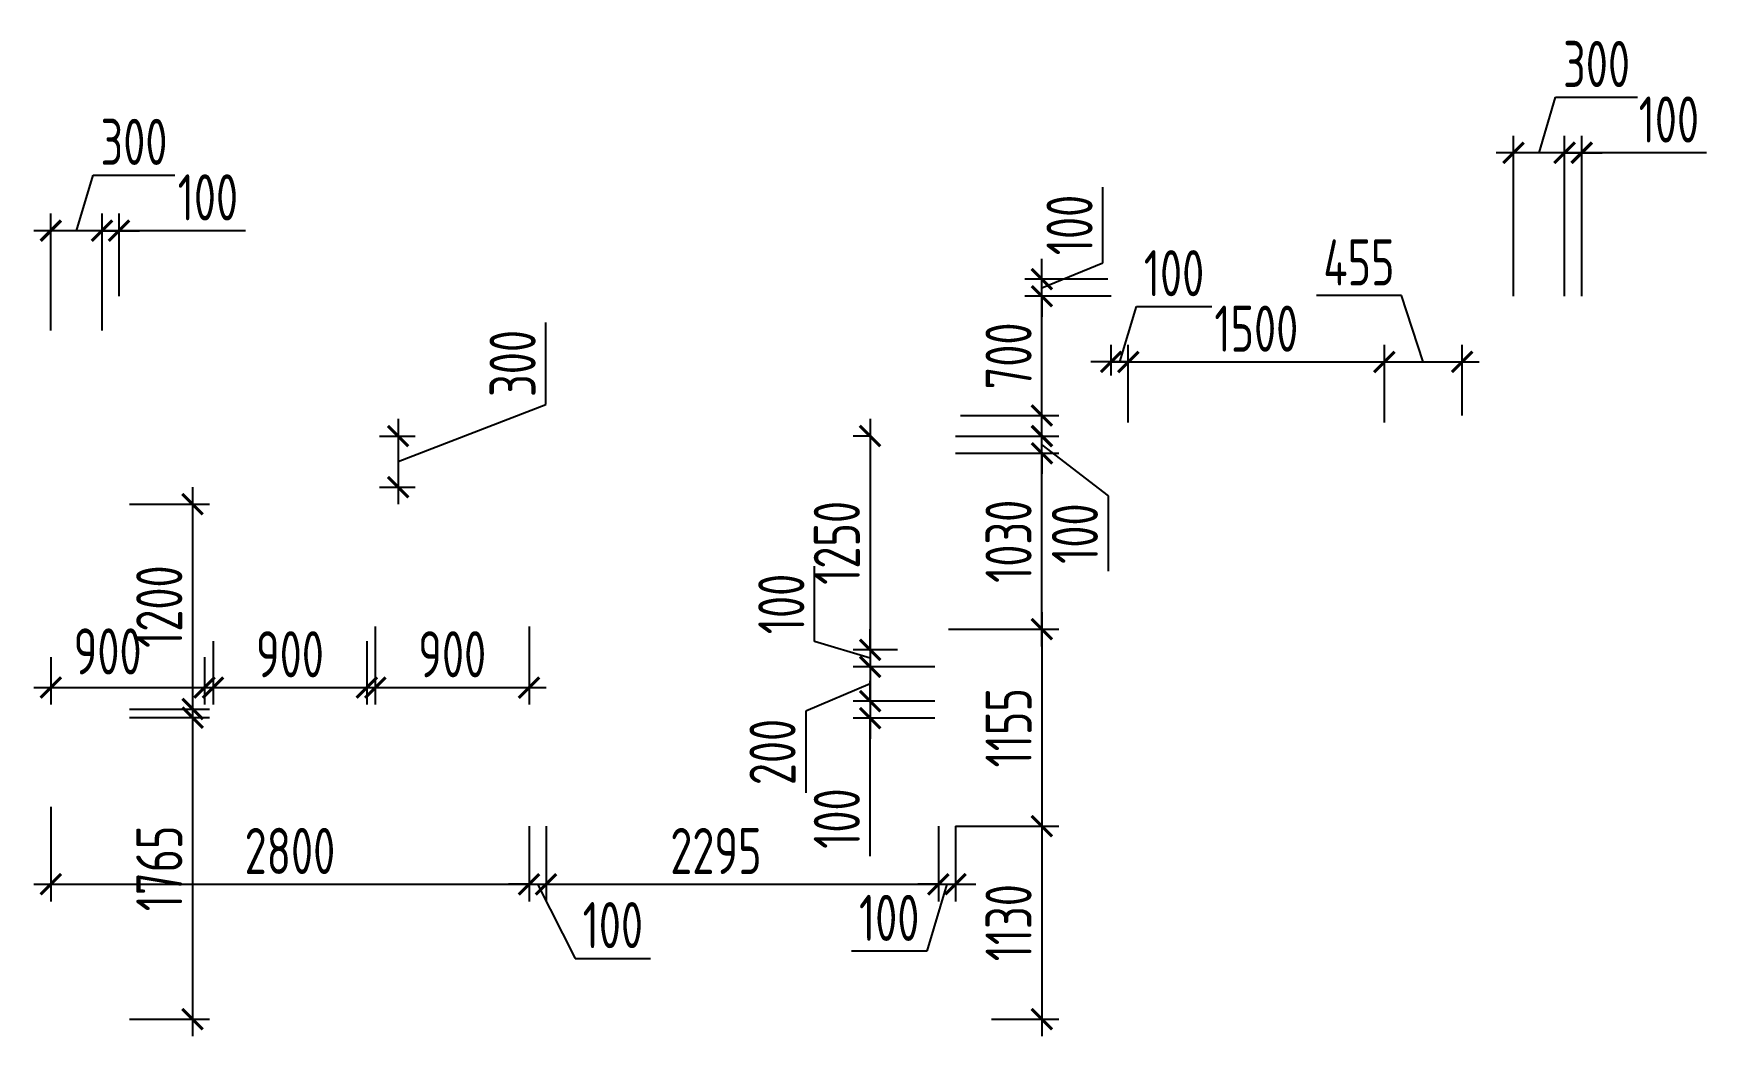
# Model space of a CAD drawing. Header units: millimetres. Extents: x -350007 to 535970, y -888 to 133718.
# Drawn here: x 75137 to 85020, y 75066 to 80936 of the extents above; entities that cross this region are included whole.
import ezdxf

# ---------------------------------------------------------------- set-up
doc = ezdxf.new("R2010")
doc.units = ezdxf.units.MM
doc.layers.add('АР_Размеры нов.', color=15, linetype='Continuous', lineweight=0)
doc.styles.add('ISOCPEUR', font='isocpeur.ttf', dxfattribs={"width": 0.7})
doc.dimstyles.new('R_100', dxfattribs={"dimtxt": 270, "dimasz": 120, "dimexe": 100, "dimexo": 0, "dimgap": 60, "dimtad": 1, "dimdec": 0, "dimrnd": 5, "dimzin": 0, "dimdsep": 46, "dimtxsty": 'ISOCPEUR', "dimblk": 'ARCHTICK', "dimcen": 0, "dimdle": 100, "dimclrd": 256, "dimclre": 256, "dimclrt": 256, "dimadec": 0, "dimazin": 0, "dimtfac": 2, "dimtdec": 0, "dimtofl": 0, "dimtmove": 1, "dimatfit": 3, "dimfxl": 1, "dimtvp": 3, "dimtolj": 1, "dimtzin": 0, "dimarcsym": 0})

# ---------------------------------------------------------------- blocks, each defined once
blk = doc.blocks.new('_ArchTick')
at = {"color": 0, "linetype": 'ByBlock', "const_width": 0.15}
blk.add_lwpolyline([(-0.5, -0.5), (0.5, 0.5)], dxfattribs=at)
blk = doc.blocks.new('*D2666')
at = {"layer": 'АР_Размеры нов.', "lineweight": -2, "ltscale": 100, "transparency": 16777216}
for p, q in [((81041.1, 77348.7), (81041.1, 78579)), ((80535.2, 78479), (81141.1, 78479)), ((80495.2, 77448.7), (81141.1, 77448.7))]:
    blk.add_line(p, q, dxfattribs=at)
at = {"layer": 'АР_Размеры нов.', "lineweight": -2, "ltscale": 100, "transparency": 16777216, "xscale": 120, "yscale": 120, "zscale": 120}
for p, rotation in [((81041.1, 78479), 90), ((81041.1, 77448.7), 270)]:
    blk.add_blockref('_ArchTick', p, dxfattribs=dict(at, rotation=rotation))
at = {"layer": 'АР_Размеры нов.', "ltscale": 100, "transparency": 16777216, "insert": (80846.1, 77963.9), "char_height": 270, "attachment_point": 5, "rotation": 90, "style": 'ISOCPEUR'}
blk.add_mtext('\\A1;1030', dxfattribs=at)
blk = doc.blocks.new('*D2706')
at = {"layer": 'АР_Размеры нов.', "lineweight": -2, "ltscale": 100, "transparency": 16777216}
for p, q in [((81547, 78660.4), (81547, 79113.9)), ((83047, 78660.4), (83047, 79113.9)), ((81447, 79013.9), (83147, 79013.9))]:
    blk.add_line(p, q, dxfattribs=at)
at = {"layer": 'АР_Размеры нов.', "lineweight": -2, "ltscale": 100, "transparency": 16777216, "xscale": 120, "yscale": 120, "zscale": 120, "rotation": 180}
blk.add_blockref('_ArchTick', (81547, 79013.9), dxfattribs=at)
at = {"layer": 'АР_Размеры нов.', "lineweight": -2, "ltscale": 100, "transparency": 16777216, "xscale": 120, "yscale": 120, "zscale": 120}
blk.add_blockref('_ArchTick', (83047, 79013.9), dxfattribs=at)
at = {"layer": 'АР_Размеры нов.', "ltscale": 100, "transparency": 16777216, "insert": (82297, 79208.9), "char_height": 270, "attachment_point": 5, "style": 'ISOCPEUR'}
blk.add_mtext('\\A1;1500', dxfattribs=at)
blk = doc.blocks.new('*D1974')
at = {"layer": 'АР_Размеры нов.', "lineweight": -2, "ltscale": 100, "transparency": 16777216}
for p, q in [((81041.1, 77348.7), (81041.1, 78579)), ((80535.2, 78479), (81141.1, 78479)), ((80495.2, 77448.7), (81141.1, 77448.7))]:
    blk.add_line(p, q, dxfattribs=at)
at = {"layer": 'АР_Размеры нов.', "lineweight": -2, "ltscale": 100, "transparency": 16777216, "xscale": 120, "yscale": 120, "zscale": 120}
for p, rotation in [((81041.1, 78479), 90), ((81041.1, 77448.7), 270)]:
    blk.add_blockref('_ArchTick', p, dxfattribs=dict(at, rotation=rotation))
at = {"layer": 'АР_Размеры нов.', "ltscale": 100, "transparency": 16777216, "insert": (80846.1, 77963.9), "char_height": 270, "attachment_point": 5, "rotation": 90, "style": 'ISOCPEUR'}
blk.add_mtext('\\A1;1030', dxfattribs=at)
blk = doc.blocks.new('*D1986')
at = {"layer": 'АР_Размеры нов.', "lineweight": -2, "ltscale": 500, "transparency": 16777216}
for p, q in [((78136.8, 78765.8), (78136.8, 79244.9)), ((77271.4, 78430.9), (78136.8, 78765.8)), ((77271.4, 78680.3), (77271.4, 78181.5)), ((77161.5, 78580.3), (77371.4, 78580.3)), ((77161.5, 78281.5), (77371.4, 78281.5))]:
    blk.add_line(p, q, dxfattribs=at)
at = {"layer": 'АР_Размеры нов.', "lineweight": -2, "ltscale": 500, "transparency": 16777216, "xscale": 120, "yscale": 120, "zscale": 120}
for p, rotation in [((77271.4, 78580.3), 90), ((77271.4, 78281.5), 270)]:
    blk.add_blockref('_ArchTick', p, dxfattribs=dict(at, rotation=rotation))
at = {"layer": 'АР_Размеры нов.', "lineweight": 13, "ltscale": 500, "transparency": 16777216, "insert": (77941.8, 79005.3), "char_height": 270, "attachment_point": 5, "rotation": 90, "style": 'ISOCPEUR'}
blk.add_mtext('\\A1;300', dxfattribs=at)
blk = doc.blocks.new('*D1987')
at = {"layer": 'АР_Размеры нов.', "lineweight": -2, "ltscale": 500, "transparency": 16777216}
for p, q in [((76067.6, 78281.5), (76067.6, 76881.5)), ((75697.6, 78181.5), (76167.6, 78181.5)), ((75697.6, 76981.5), (76167.6, 76981.5))]:
    blk.add_line(p, q, dxfattribs=at)
at = {"layer": 'АР_Размеры нов.', "lineweight": -2, "ltscale": 500, "transparency": 16777216, "xscale": 120, "yscale": 120, "zscale": 120}
for p, rotation in [((76067.6, 78181.5), 90), ((76067.6, 76981.5), 270)]:
    blk.add_blockref('_ArchTick', p, dxfattribs=dict(at, rotation=rotation))
at = {"layer": 'АР_Размеры нов.', "lineweight": 13, "ltscale": 500, "transparency": 16777216, "insert": (75872.6, 77581.5), "char_height": 270, "attachment_point": 5, "rotation": 90, "style": 'ISOCPEUR'}
blk.add_mtext('\\A1;1200', dxfattribs=at)
blk = doc.blocks.new('*D1988')
at = {"layer": 'АР_Размеры нов.', "lineweight": -2, "ltscale": 500, "transparency": 16777216}
for p, q in [((76067.6, 77031.5), (76067.6, 75065.7)), ((75697.6, 76931.5), (76167.6, 76931.5)), ((75697.6, 75165.7), (76167.6, 75165.7))]:
    blk.add_line(p, q, dxfattribs=at)
at = {"layer": 'АР_Размеры нов.', "lineweight": -2, "ltscale": 500, "transparency": 16777216, "xscale": 120, "yscale": 120, "zscale": 120}
for p, rotation in [((76067.6, 76931.5), 90), ((76067.6, 75165.7), 270)]:
    blk.add_blockref('_ArchTick', p, dxfattribs=dict(at, rotation=rotation))
at = {"layer": 'АР_Размеры нов.', "lineweight": 13, "ltscale": 500, "transparency": 16777216, "insert": (75872.6, 76048.6), "char_height": 270, "attachment_point": 5, "rotation": 90, "style": 'ISOCPEUR'}
blk.add_mtext('\\A1;1765', dxfattribs=at)
blk = doc.blocks.new('*D1989')
at = {"layer": 'АР_Размеры нов.', "lineweight": -2, "ltscale": 500, "transparency": 16777216}
for p, q in [((75237.5, 77285.7), (75237.5, 77007.4)), ((76137.5, 77285.7), (76137.5, 77007.4)), ((75137.5, 77107.4), (76237.5, 77107.4))]:
    blk.add_line(p, q, dxfattribs=at)
at = {"layer": 'АР_Размеры нов.', "lineweight": -2, "ltscale": 500, "transparency": 16777216, "xscale": 120, "yscale": 120, "zscale": 120, "rotation": 180}
blk.add_blockref('_ArchTick', (75237.5, 77107.4), dxfattribs=at)
at = {"layer": 'АР_Размеры нов.', "lineweight": -2, "ltscale": 500, "transparency": 16777216, "xscale": 120, "yscale": 120, "zscale": 120}
blk.add_blockref('_ArchTick', (76137.5, 77107.4), dxfattribs=at)
at = {"layer": 'АР_Размеры нов.', "lineweight": 13, "ltscale": 500, "transparency": 16777216, "insert": (75569.9, 77319.1), "char_height": 270, "attachment_point": 5, "style": 'ISOCPEUR'}
blk.add_mtext('\\A1;900', dxfattribs=at)
blk = doc.blocks.new('*D1990')
at = {"layer": 'АР_Размеры нов.', "lineweight": -2, "ltscale": 500, "transparency": 16777216}
for p, q in [((76187.5, 77378.2), (76187.5, 77007.4)), ((77087.8, 77378.2), (77087.8, 77007.4)), ((76087.5, 77107.4), (77187.8, 77107.4))]:
    blk.add_line(p, q, dxfattribs=at)
at = {"layer": 'АР_Размеры нов.', "lineweight": -2, "ltscale": 500, "transparency": 16777216, "xscale": 120, "yscale": 120, "zscale": 120, "rotation": 180}
blk.add_blockref('_ArchTick', (76187.5, 77107.4), dxfattribs=at)
at = {"layer": 'АР_Размеры нов.', "lineweight": -2, "ltscale": 500, "transparency": 16777216, "xscale": 120, "yscale": 120, "zscale": 120}
blk.add_blockref('_ArchTick', (77087.8, 77107.4), dxfattribs=at)
at = {"layer": 'АР_Размеры нов.', "lineweight": 13, "ltscale": 500, "transparency": 16777216, "insert": (76637.6, 77302.4), "char_height": 270, "attachment_point": 5, "style": 'ISOCPEUR'}
blk.add_mtext('\\A1;900', dxfattribs=at)
blk = doc.blocks.new('*D1991')
at = {"layer": 'АР_Размеры нов.', "lineweight": -2, "ltscale": 500, "transparency": 16777216}
for p, q in [((77137.8, 77464.3), (77137.8, 77007.4)), ((78037.8, 77464.3), (78037.8, 77007.4)), ((77037.8, 77107.4), (78137.8, 77107.4))]:
    blk.add_line(p, q, dxfattribs=at)
at = {"layer": 'АР_Размеры нов.', "lineweight": -2, "ltscale": 500, "transparency": 16777216, "xscale": 120, "yscale": 120, "zscale": 120, "rotation": 180}
blk.add_blockref('_ArchTick', (77137.8, 77107.4), dxfattribs=at)
at = {"layer": 'АР_Размеры нов.', "lineweight": -2, "ltscale": 500, "transparency": 16777216, "xscale": 120, "yscale": 120, "zscale": 120}
blk.add_blockref('_ArchTick', (78037.8, 77107.4), dxfattribs=at)
at = {"layer": 'АР_Размеры нов.', "lineweight": 13, "ltscale": 500, "transparency": 16777216, "insert": (77587.8, 77302.4), "char_height": 270, "attachment_point": 5, "style": 'ISOCPEUR'}
blk.add_mtext('\\A1;900', dxfattribs=at)
blk = doc.blocks.new('*D1992')
at = {"layer": 'АР_Размеры нов.', "lineweight": -2, "ltscale": 500, "transparency": 16777216}
for p, q in [((75237.5, 76409), (75237.5, 75855.6)), ((78037.8, 76295.2), (78037.8, 75855.6)), ((75137.5, 75955.6), (78137.8, 75955.6))]:
    blk.add_line(p, q, dxfattribs=at)
at = {"layer": 'АР_Размеры нов.', "lineweight": -2, "ltscale": 500, "transparency": 16777216, "xscale": 120, "yscale": 120, "zscale": 120, "rotation": 180}
blk.add_blockref('_ArchTick', (75237.5, 75955.6), dxfattribs=at)
at = {"layer": 'АР_Размеры нов.', "lineweight": -2, "ltscale": 500, "transparency": 16777216, "xscale": 120, "yscale": 120, "zscale": 120}
blk.add_blockref('_ArchTick', (78037.8, 75955.6), dxfattribs=at)
at = {"layer": 'АР_Размеры нов.', "lineweight": 13, "ltscale": 500, "transparency": 16777216, "insert": (76637.6, 76150.6), "char_height": 270, "attachment_point": 5, "style": 'ISOCPEUR'}
blk.add_mtext('\\A1;2800', dxfattribs=at)
blk = doc.blocks.new('*D1757')
at = {"layer": 'АР_Размеры нов.', "lineweight": -2, "ltscale": 500, "transparency": 16777216}
for p, q in [((78037.8, 76295.2), (78037.8, 75855.6)), ((78137.8, 76295.2), (78137.8, 75855.6)), ((78037.8, 75955.6), (77917.8, 75955.6)), ((78037.8, 75955.6), (78137.8, 75955.6)), ((78087.8, 75955.6), (78308.1, 75521.4)), ((78137.8, 75955.6), (78257.8, 75955.6)), ((78308.1, 75521.4), (78749.4, 75521.4))]:
    blk.add_line(p, q, dxfattribs=at)
at = {"layer": 'АР_Размеры нов.', "lineweight": -2, "ltscale": 500, "transparency": 16777216, "xscale": 120, "yscale": 120, "zscale": 120}
blk.add_blockref('_ArchTick', (78037.8, 75955.6), dxfattribs=at)
at = {"layer": 'АР_Размеры нов.', "lineweight": -2, "ltscale": 500, "transparency": 16777216, "xscale": 120, "yscale": 120, "zscale": 120, "rotation": 180}
blk.add_blockref('_ArchTick', (78137.8, 75955.6), dxfattribs=at)
at = {"layer": 'АР_Размеры нов.', "lineweight": 13, "ltscale": 500, "transparency": 16777216, "insert": (78528.7, 75716.4), "char_height": 270, "attachment_point": 5, "style": 'ISOCPEUR'}
blk.add_mtext('\\A1;100', dxfattribs=at)
blk = doc.blocks.new('*D1758')
at = {"layer": 'АР_Размеры нов.', "lineweight": -2, "ltscale": 500, "transparency": 16777216}
for p, q in [((78137.8, 76295.2), (78137.8, 75855.6)), ((80435.2, 76295.7), (80435.2, 75855.6)), ((78037.8, 75955.6), (80535.2, 75955.6))]:
    blk.add_line(p, q, dxfattribs=at)
at = {"layer": 'АР_Размеры нов.', "lineweight": -2, "ltscale": 500, "transparency": 16777216, "xscale": 120, "yscale": 120, "zscale": 120, "rotation": 180}
blk.add_blockref('_ArchTick', (78137.8, 75955.6), dxfattribs=at)
at = {"layer": 'АР_Размеры нов.', "lineweight": -2, "ltscale": 500, "transparency": 16777216, "xscale": 120, "yscale": 120, "zscale": 120}
blk.add_blockref('_ArchTick', (80435.2, 75955.6), dxfattribs=at)
at = {"layer": 'АР_Размеры нов.', "lineweight": 13, "ltscale": 500, "transparency": 16777216, "insert": (79132.3, 76150.6), "char_height": 270, "attachment_point": 5, "style": 'ISOCPEUR'}
blk.add_mtext('\\A1;2295', dxfattribs=at)
blk = doc.blocks.new('*D1759')
at = {"layer": 'АР_Размеры нов.', "lineweight": -2, "ltscale": 500, "transparency": 16777216}
for p, q in [((80435.2, 76295.7), (80435.2, 75855.6)), ((80535.2, 76295.7), (80535.2, 75855.6)), ((80435.2, 75955.6), (80315.2, 75955.6)), ((80485.2, 75955.6), (80367.6, 75563.8)), ((80435.2, 75955.6), (80535.2, 75955.6)), ((80535.2, 75955.6), (80655.2, 75955.6)), ((80367.6, 75563.8), (79926.3, 75563.8))]:
    blk.add_line(p, q, dxfattribs=at)
at = {"layer": 'АР_Размеры нов.', "lineweight": -2, "ltscale": 500, "transparency": 16777216, "xscale": 120, "yscale": 120, "zscale": 120}
blk.add_blockref('_ArchTick', (80435.2, 75955.6), dxfattribs=at)
at = {"layer": 'АР_Размеры нов.', "lineweight": -2, "ltscale": 500, "transparency": 16777216, "xscale": 120, "yscale": 120, "zscale": 120, "rotation": 180}
blk.add_blockref('_ArchTick', (80535.2, 75955.6), dxfattribs=at)
at = {"layer": 'АР_Размеры нов.', "lineweight": 13, "ltscale": 500, "transparency": 16777216, "insert": (80147, 75758.8), "char_height": 270, "attachment_point": 5, "style": 'ISOCPEUR'}
blk.add_mtext('\\A1;100', dxfattribs=at)
blk = doc.blocks.new('*D1760')
at = {"layer": 'АР_Размеры нов.', "lineweight": -2, "ltscale": 500, "transparency": 16777216}
for p, q in [((81041.1, 78580.3), (81041.1, 78700.3)), ((80535.2, 78580.3), (81141.1, 78580.3)), ((81041.1, 78479), (81041.1, 78580.3)), ((80535.2, 78479), (81141.1, 78479)), ((81041.1, 78529.7), (81429.6, 78229.5)), ((81041.1, 78479), (81041.1, 78359)), ((81429.6, 78229.5), (81429.6, 77788.2))]:
    blk.add_line(p, q, dxfattribs=at)
at = {"layer": 'АР_Размеры нов.', "lineweight": -2, "ltscale": 500, "transparency": 16777216, "xscale": 120, "yscale": 120, "zscale": 120}
for p, rotation in [((81041.1, 78580.3), 270), ((81041.1, 78479), 90)]:
    blk.add_blockref('_ArchTick', p, dxfattribs=dict(at, rotation=rotation))
at = {"layer": 'АР_Размеры нов.', "lineweight": 13, "ltscale": 500, "transparency": 16777216, "insert": (81234.6, 78008.9), "char_height": 270, "attachment_point": 5, "rotation": 90, "style": 'ISOCPEUR'}
blk.add_mtext('\\A1;100', dxfattribs=at)
blk = doc.blocks.new('*D1761')
at = {"layer": 'АР_Размеры нов.', "lineweight": -2, "ltscale": 500, "transparency": 16777216}
for p, q in [((81041.1, 77548.7), (81041.1, 76195.7)), ((80495.2, 77448.7), (81141.1, 77448.7)), ((80535.2, 76295.7), (81141.1, 76295.7))]:
    blk.add_line(p, q, dxfattribs=at)
at = {"layer": 'АР_Размеры нов.', "lineweight": -2, "ltscale": 500, "transparency": 16777216, "xscale": 120, "yscale": 120, "zscale": 120}
for p, rotation in [((81041.1, 77448.7), 90), ((81041.1, 76295.7), 270)]:
    blk.add_blockref('_ArchTick', p, dxfattribs=dict(at, rotation=rotation))
at = {"layer": 'АР_Размеры нов.', "lineweight": 13, "ltscale": 500, "transparency": 16777216, "insert": (80846.1, 76872.2), "char_height": 270, "attachment_point": 5, "rotation": 90, "style": 'ISOCPEUR'}
blk.add_mtext('\\A1;1155', dxfattribs=at)
blk = doc.blocks.new('*D1762')
at = {"layer": 'АР_Размеры нов.', "lineweight": -2, "ltscale": 500, "transparency": 16777216}
for p, q in [((81041.1, 76395.7), (81041.1, 75065.7)), ((80535.2, 76295.7), (81141.1, 76295.7)), ((80745.8, 75165.7), (81141.1, 75165.7))]:
    blk.add_line(p, q, dxfattribs=at)
at = {"layer": 'АР_Размеры нов.', "lineweight": -2, "ltscale": 500, "transparency": 16777216, "xscale": 120, "yscale": 120, "zscale": 120}
for p, rotation in [((81041.1, 76295.7), 90), ((81041.1, 75165.7), 270)]:
    blk.add_blockref('_ArchTick', p, dxfattribs=dict(at, rotation=rotation))
at = {"layer": 'АР_Размеры нов.', "lineweight": 13, "ltscale": 500, "transparency": 16777216, "insert": (80846.1, 75730.7), "char_height": 270, "attachment_point": 5, "rotation": 90, "style": 'ISOCPEUR'}
blk.add_mtext('\\A1;1130', dxfattribs=at)
blk = doc.blocks.new('*D1763')
at = {"layer": 'АР_Размеры нов.', "lineweight": -2, "ltscale": 500, "transparency": 16777216}
for p, q in [((80035.3, 78680.4), (80035.3, 77228.7)), ((80039.4, 78580.4), (79935.3, 78580.4)), ((80039.4, 77328.7), (79935.3, 77328.7))]:
    blk.add_line(p, q, dxfattribs=at)
at = {"layer": 'АР_Размеры нов.', "lineweight": -2, "ltscale": 500, "transparency": 16777216, "xscale": 120, "yscale": 120, "zscale": 120}
for p, rotation in [((80035.3, 78580.4), 90), ((80035.3, 77328.7), 270)]:
    blk.add_blockref('_ArchTick', p, dxfattribs=dict(at, rotation=rotation))
at = {"layer": 'АР_Размеры нов.', "lineweight": 13, "ltscale": 500, "transparency": 16777216, "insert": (79840.3, 77954.6), "char_height": 270, "attachment_point": 5, "rotation": 90, "style": 'ISOCPEUR'}
blk.add_mtext('\\A1;1250', dxfattribs=at)
blk = doc.blocks.new('*D1764')
at = {"layer": 'АР_Размеры нов.', "lineweight": -2, "ltscale": 500, "transparency": 16777216}
for p, q in [((79710.3, 77376.2), (79710.3, 77817.5)), ((80035.3, 77328.7), (80035.3, 77448.7)), ((80035.3, 77278.7), (79710.3, 77376.2)), ((80195.9, 77328.7), (79935.3, 77328.7)), ((80035.3, 77328.7), (80035.3, 77228.7)), ((80195.9, 77228.7), (79935.3, 77228.7)), ((80035.3, 77228.7), (80035.3, 77108.7))]:
    blk.add_line(p, q, dxfattribs=at)
at = {"layer": 'АР_Размеры нов.', "lineweight": -2, "ltscale": 500, "transparency": 16777216, "xscale": 120, "yscale": 120, "zscale": 120}
for p, rotation in [((80035.3, 77328.7), 270), ((80035.3, 77228.7), 90)]:
    blk.add_blockref('_ArchTick', p, dxfattribs=dict(at, rotation=rotation))
at = {"layer": 'АР_Размеры нов.', "lineweight": 13, "ltscale": 500, "transparency": 16777216, "insert": (79515.3, 77596.9), "char_height": 270, "attachment_point": 5, "rotation": 90, "style": 'ISOCPEUR'}
blk.add_mtext('\\A1;100', dxfattribs=at)
blk = doc.blocks.new('*D1765')
at = {"layer": 'АР_Размеры нов.', "lineweight": -2, "ltscale": 500, "transparency": 16777216}
for p, q in [((75387.4, 79782.8), (75484.9, 80107.8)), ((75484.9, 80107.8), (75964, 80107.8)), ((75237.5, 79198.5), (75237.5, 79882.8)), ((75537.4, 79198.5), (75537.4, 79882.8)), ((75637.4, 79782.8), (75137.5, 79782.8))]:
    blk.add_line(p, q, dxfattribs=at)
at = {"layer": 'АР_Размеры нов.', "lineweight": -2, "ltscale": 500, "transparency": 16777216, "xscale": 120, "yscale": 120, "zscale": 120, "rotation": 180}
blk.add_blockref('_ArchTick', (75237.5, 79782.8), dxfattribs=at)
at = {"layer": 'АР_Размеры нов.', "lineweight": -2, "ltscale": 500, "transparency": 16777216, "xscale": 120, "yscale": 120, "zscale": 120}
blk.add_blockref('_ArchTick', (75537.4, 79782.8), dxfattribs=at)
at = {"layer": 'АР_Размеры нов.', "lineweight": 13, "ltscale": 500, "transparency": 16777216, "insert": (75724.5, 80302.8), "char_height": 270, "attachment_point": 5, "style": 'ISOCPEUR'}
blk.add_mtext('\\A1;300', dxfattribs=at)
blk = doc.blocks.new('*D2137')
at = {"layer": 'АР_Размеры нов.', "lineweight": -2, "ltscale": 500, "transparency": 16777216}
for p, q in [((75537.4, 79398.5), (75537.4, 79882.8)), ((75637.4, 79398.5), (75637.4, 79882.8)), ((75537.4, 79782.8), (75417.4, 79782.8)), ((75537.4, 79782.8), (75637.4, 79782.8)), ((75637.4, 79782.8), (75757.4, 79782.8)), ((76377.9, 79782.8), (75637.4, 79782.8))]:
    blk.add_line(p, q, dxfattribs=at)
at = {"layer": 'АР_Размеры нов.', "lineweight": -2, "ltscale": 500, "transparency": 16777216, "xscale": 120, "yscale": 120, "zscale": 120}
blk.add_blockref('_ArchTick', (75537.4, 79782.8), dxfattribs=at)
at = {"layer": 'АР_Размеры нов.', "lineweight": -2, "ltscale": 500, "transparency": 16777216, "xscale": 120, "yscale": 120, "zscale": 120, "rotation": 180}
blk.add_blockref('_ArchTick', (75637.4, 79782.8), dxfattribs=at)
at = {"layer": 'АР_Размеры нов.', "lineweight": 13, "ltscale": 500, "transparency": 16777216, "insert": (76157.3, 79977.8), "char_height": 270, "attachment_point": 5, "style": 'ISOCPEUR'}
blk.add_mtext('\\A1;100', dxfattribs=at)
blk = doc.blocks.new('*D2138')
at = {"layer": 'АР_Размеры нов.', "lineweight": -2, "ltscale": 500, "transparency": 16777216}
for p, q in [((83146.7, 79402.2), (82648.7, 79402.2)), ((83274.7, 79013.9), (83146.7, 79402.2)), ((83047, 78660.4), (83047, 79113.9)), ((83502.5, 78700.3), (83502.5, 79113.9)), ((82947, 79013.9), (83602.5, 79013.9))]:
    blk.add_line(p, q, dxfattribs=at)
at = {"layer": 'АР_Размеры нов.', "lineweight": -2, "ltscale": 500, "transparency": 16777216, "xscale": 120, "yscale": 120, "zscale": 120, "rotation": 180}
blk.add_blockref('_ArchTick', (83047, 79013.9), dxfattribs=at)
at = {"layer": 'АР_Размеры нов.', "lineweight": -2, "ltscale": 500, "transparency": 16777216, "xscale": 120, "yscale": 120, "zscale": 120}
blk.add_blockref('_ArchTick', (83502.5, 79013.9), dxfattribs=at)
at = {"layer": 'АР_Размеры нов.', "lineweight": 13, "ltscale": 500, "transparency": 16777216, "insert": (82897.7, 79597.2), "char_height": 270, "attachment_point": 5, "style": 'ISOCPEUR'}
blk.add_mtext('\\A1;455', dxfattribs=at)
blk = doc.blocks.new('*D2142')
at = {"layer": 'АР_Размеры нов.', "lineweight": -2, "ltscale": 500, "transparency": 16777216}
for p, q in [((81041.1, 78580.3), (81041.1, 78700.3)), ((80535.2, 78580.3), (81141.1, 78580.3)), ((81041.1, 78479), (81041.1, 78580.3)), ((80535.2, 78479), (81141.1, 78479)), ((81041.1, 78529.7), (81429.6, 78229.5)), ((81041.1, 78479), (81041.1, 78359)), ((81429.6, 78229.5), (81429.6, 77788.2))]:
    blk.add_line(p, q, dxfattribs=at)
at = {"layer": 'АР_Размеры нов.', "lineweight": -2, "ltscale": 500, "transparency": 16777216, "xscale": 120, "yscale": 120, "zscale": 120}
for p, rotation in [((81041.1, 78580.3), 270), ((81041.1, 78479), 90)]:
    blk.add_blockref('_ArchTick', p, dxfattribs=dict(at, rotation=rotation))
at = {"layer": 'АР_Размеры нов.', "lineweight": 13, "ltscale": 500, "transparency": 16777216, "insert": (81234.6, 78008.9), "char_height": 270, "attachment_point": 5, "rotation": 90, "style": 'ISOCPEUR'}
blk.add_mtext('\\A1;100', dxfattribs=at)
blk = doc.blocks.new('*D2143')
at = {"layer": 'АР_Размеры нов.', "lineweight": -2, "ltscale": 500, "transparency": 16777216}
for p, q in [((81497, 79013.9), (81594.5, 79338.9)), ((81594.5, 79338.9), (82035.8, 79338.9)), ((81447, 78934.2), (81447, 79113.9)), ((81547, 78660.4), (81547, 79113.9)), ((81447, 79013.9), (81327, 79013.9)), ((81547, 79013.9), (81447, 79013.9)), ((81547, 79013.9), (81667, 79013.9))]:
    blk.add_line(p, q, dxfattribs=at)
at = {"layer": 'АР_Размеры нов.', "lineweight": -2, "ltscale": 500, "transparency": 16777216, "xscale": 120, "yscale": 120, "zscale": 120}
blk.add_blockref('_ArchTick', (81447, 79013.9), dxfattribs=at)
at = {"layer": 'АР_Размеры нов.', "lineweight": -2, "ltscale": 500, "transparency": 16777216, "xscale": 120, "yscale": 120, "zscale": 120, "rotation": 180}
blk.add_blockref('_ArchTick', (81547, 79013.9), dxfattribs=at)
at = {"layer": 'АР_Размеры нов.', "lineweight": 13, "ltscale": 500, "transparency": 16777216, "insert": (81815.2, 79533.9), "char_height": 270, "attachment_point": 5, "style": 'ISOCPEUR'}
blk.add_mtext('\\A1;100', dxfattribs=at)
blk = doc.blocks.new('*D2144')
at = {"layer": 'АР_Размеры нов.', "lineweight": -2, "ltscale": 500, "transparency": 16777216}
for p, q in [((81041.1, 78600.3), (81041.1, 79498.5)), ((81447, 79398.5), (80941.1, 79398.5)), ((80564.2, 78700.3), (81141.1, 78700.3))]:
    blk.add_line(p, q, dxfattribs=at)
at = {"layer": 'АР_Размеры нов.', "lineweight": -2, "ltscale": 500, "transparency": 16777216, "xscale": 120, "yscale": 120, "zscale": 120}
for p, rotation in [((81041.1, 79398.5), 90), ((81041.1, 78700.3), 270)]:
    blk.add_blockref('_ArchTick', p, dxfattribs=dict(at, rotation=rotation))
at = {"layer": 'АР_Размеры нов.', "lineweight": 13, "ltscale": 500, "transparency": 16777216, "insert": (80846.1, 79049.4), "char_height": 270, "attachment_point": 5, "rotation": 90, "style": 'ISOCPEUR'}
blk.add_mtext('\\A1;700', dxfattribs=at)
blk = doc.blocks.new('*D2145')
at = {"layer": 'АР_Размеры нов.', "lineweight": -2, "ltscale": 500, "transparency": 16777216}
for p, q in [((81398.2, 79595.3), (81398.2, 80036.6)), ((81041.1, 79498.5), (81041.1, 79618.5)), ((81041.1, 79448.5), (81398.2, 79595.3)), ((81427, 79498.5), (80941.1, 79498.5)), ((81041.1, 79398.5), (81041.1, 79498.5)), ((81447, 79398.5), (80941.1, 79398.5)), ((81041.1, 79398.5), (81041.1, 79278.5))]:
    blk.add_line(p, q, dxfattribs=at)
at = {"layer": 'АР_Размеры нов.', "lineweight": -2, "ltscale": 500, "transparency": 16777216, "xscale": 120, "yscale": 120, "zscale": 120}
for p, rotation in [((81041.1, 79498.5), 270), ((81041.1, 79398.5), 90)]:
    blk.add_blockref('_ArchTick', p, dxfattribs=dict(at, rotation=rotation))
at = {"layer": 'АР_Размеры нов.', "lineweight": 13, "ltscale": 500, "transparency": 16777216, "insert": (81203.2, 79816), "char_height": 270, "attachment_point": 5, "rotation": 90, "style": 'ISOCPEUR'}
blk.add_mtext('\\A1;100', dxfattribs=at)
blk = doc.blocks.new('*D3304')
at = {"layer": 'АР_Размеры нов.', "lineweight": -2, "transparency": 16777216}
for p, q in [((80035.3, 77328.7), (80035.3, 76927.8)), ((80414.8, 77228.7), (79935.3, 77228.7)), ((80035.3, 77128.3), (79658.8, 76969.5)), ((80414.9, 77027.8), (79935.3, 77027.8)), ((79658.8, 76969.5), (79658.8, 76490.4))]:
    blk.add_line(p, q, dxfattribs=at)
at = {"layer": 'АР_Размеры нов.', "lineweight": -2, "transparency": 16777216, "xscale": 120, "yscale": 120, "zscale": 120}
for p, rotation in [((80035.3, 77228.7), 90), ((80035.3, 77027.8), 270)]:
    blk.add_blockref('_ArchTick', p, dxfattribs=dict(at, rotation=rotation))
at = {"layer": 'АР_Размеры нов.', "transparency": 16777216, "insert": (79463.8, 76729.9), "char_height": 270, "attachment_point": 5, "rotation": 90, "style": 'ISOCPEUR'}
blk.add_mtext('\\A1;200', dxfattribs=at)
blk = doc.blocks.new('*D3305')
at = {"layer": 'АР_Размеры нов.', "lineweight": -2, "transparency": 16777216}
for p, q in [((80035.3, 77027.8), (80035.3, 77147.8)), ((80414.9, 77027.8), (79935.3, 77027.8)), ((80035.3, 77027.8), (80035.3, 76927.8)), ((80415, 76927.8), (79935.3, 76927.8)), ((80035.3, 76927.8), (80035.3, 76807.8)), ((80035.3, 76119.6), (80035.3, 76927.8))]:
    blk.add_line(p, q, dxfattribs=at)
at = {"layer": 'АР_Размеры нов.', "lineweight": -2, "transparency": 16777216, "xscale": 120, "yscale": 120, "zscale": 120}
for p, rotation in [((80035.3, 77027.8), 270), ((80035.3, 76927.8), 90)]:
    blk.add_blockref('_ArchTick', p, dxfattribs=dict(at, rotation=rotation))
at = {"layer": 'АР_Размеры нов.', "transparency": 16777216, "insert": (79840.3, 76340.3), "char_height": 270, "attachment_point": 5, "rotation": 90, "style": 'ISOCPEUR'}
blk.add_mtext('\\A1;100', dxfattribs=at)
blk = doc.blocks.new('*D3324')
at = {"layer": 'АР_Размеры нов.', "lineweight": -2, "transparency": 16777216}
for p, q in [((83952.4, 80238.7), (84049.9, 80563.7)), ((84049.9, 80563.7), (84529, 80563.7)), ((83802.5, 79398.4), (83802.5, 80338.7)), ((84102.4, 79398.5), (84102.4, 80338.7)), ((84202.4, 80238.7), (83702.5, 80238.7))]:
    blk.add_line(p, q, dxfattribs=at)
at = {"layer": 'АР_Размеры нов.', "lineweight": -2, "transparency": 16777216, "xscale": 120, "yscale": 120, "zscale": 120, "rotation": 180}
blk.add_blockref('_ArchTick', (83802.5, 80238.7), dxfattribs=at)
at = {"layer": 'АР_Размеры нов.', "lineweight": -2, "transparency": 16777216, "xscale": 120, "yscale": 120, "zscale": 120}
blk.add_blockref('_ArchTick', (84102.4, 80238.7), dxfattribs=at)
at = {"layer": 'АР_Размеры нов.', "transparency": 16777216, "insert": (84289.5, 80758.7), "char_height": 270, "attachment_point": 5, "style": 'ISOCPEUR'}
blk.add_mtext('\\A1;300', dxfattribs=at)
blk = doc.blocks.new('*D3325')
at = {"layer": 'АР_Размеры нов.', "lineweight": -2, "transparency": 16777216}
for p, q in [((84102.6, 79398.4), (84102.6, 80338.7)), ((84202.4, 79398.4), (84202.4, 80338.7)), ((84102.6, 80238.7), (83982.6, 80238.7)), ((84102.6, 80238.7), (84202.4, 80238.7)), ((84202.4, 80238.7), (84322.4, 80238.7)), ((84933.7, 80238.7), (84202.4, 80238.7))]:
    blk.add_line(p, q, dxfattribs=at)
at = {"layer": 'АР_Размеры нов.', "lineweight": -2, "transparency": 16777216, "xscale": 120, "yscale": 120, "zscale": 120}
blk.add_blockref('_ArchTick', (84102.6, 80238.7), dxfattribs=at)
at = {"layer": 'АР_Размеры нов.', "lineweight": -2, "transparency": 16777216, "xscale": 120, "yscale": 120, "zscale": 120, "rotation": 180}
blk.add_blockref('_ArchTick', (84202.4, 80238.7), dxfattribs=at)
at = {"layer": 'АР_Размеры нов.', "transparency": 16777216, "insert": (84713, 80433.7), "char_height": 270, "attachment_point": 5, "style": 'ISOCPEUR'}
blk.add_mtext('\\A1;100', dxfattribs=at)

msp = doc.modelspace()

# ---------------------------------------------------------------- dimensions: what is measured, and where the dimension line sits
at = {"layer": 'АР_Размеры нов.'}
dim = msp.add_linear_dim(base=(83802.5, 80238.7), p1=(84102.4, 79398.5), p2=(83802.5, 79398.4), dimstyle='R_100', override={"dimpost": '\\X'}, dxfattribs=at)
dim.commit()
dim.dimension.update_dxf_attribs({"geometry": '*D3324', "text_midpoint": (84109.9, 80758.7)})
dim = msp.add_linear_dim(base=(84202.4, 80238.7), p1=(84102.6, 79398.4), p2=(84202.4, 79398.4), dimstyle='R_100', override={"dimpost": '\\X'}, dxfattribs=at)
dim.commit()
dim.dimension.update_dxf_attribs({"geometry": '*D3325', "text_midpoint": (84713, 80222), "dimtype": 160})
at = {"layer": 'АР_Размеры нов.', "lineweight": 13, "ltscale": 500}
for base, p1, p2, override, picture, middle in [((75237.5, 79782.8), (75537.4, 79198.5), (75237.5, 79198.5), {"dimpost": '\\X'}, '*D1765', (75544.9, 80302.8)), ((81447, 79013.9), (81547, 78660.4), (81447, 78934.2), {"dimpost": '\\X', "dimfxl": 2.5, "dimarcsym": 1}, '*D2143', (81654.5, 79533.9)), ((77087.8, 77107.4), (76187.5, 77378.2), (77087.8, 77378.2), {"dimpost": '\\X'}, '*D1990', (76637.6, 77302.4)), ((78037.8, 77107.4), (77137.8, 77464.3), (78037.8, 77464.3), {"dimpost": '\\X'}, '*D1991', (77587.8, 77302.4)), ((78037.8, 75955.6), (75237.5, 76409), (78037.8, 76295.2), {"dimpost": '\\X'}, '*D1992', (76637.6, 76150.6))]:
    dim = msp.add_linear_dim(base=base, p1=p1, p2=p2, dimstyle='R_100', override=override, dxfattribs=at)
    dim.commit()
    dim.dimension.update_dxf_attribs({"geometry": picture, "text_midpoint": middle})
for base, p1, p2, override, picture, middle in [((75637.4, 79782.8), (75537.4, 79398.5), (75637.4, 79398.5), {"dimpost": '\\X'}, '*D2137', (76157.3, 79558.5)), ((83502.4585, 79013.933), (83046.9893, 78660.3536), (83502.4585, 78700.3286), {"dimpost": '\\X', "dimfxl": 2.5, "dimarcsym": 1}, '*D2138', (83086.7217, 79402.1901)), ((76137.5, 77107.4), (75237.5, 77285.7), (76137.5, 77285.7), {"dimpost": '\\X'}, '*D1989', (75569.9, 77124.1)), ((78137.8, 75955.6), (78037.8, 76295.2), (78137.8, 76295.2), {"dimpost": '\\X'}, '*D1757', (78368.1, 75521.4)), ((80435.2, 75955.6), (78137.8, 76295.2), (80435.2, 76295.7), {"dimpost": '\\X'}, '*D1758', (79132.3, 75955.6)), ((80535.2, 75955.6), (80435.2, 76295.7), (80535.2, 76295.7), {"dimpost": '\\X'}, '*D1759', (80307.6, 75563.8))]:
    dim = msp.add_linear_dim(base=base, p1=p1, p2=p2, dimstyle='R_100', override=override, dxfattribs=at)
    dim.commit()
    dim.dimension.update_dxf_attribs({"geometry": picture, "text_midpoint": middle, "dimtype": 160})
for base, p1, p2, picture, middle in [((81041.1, 79498.5), (81447, 79398.5), (81427, 79498.5), '*D2145', (81398.2, 79655.3)), ((77271.4, 78281.5), (77161.5, 78580.3), (77161.5, 78281.5), '*D1986', (78136.8, 78825.8)), ((81041.1, 78580.3), (80535.2, 78479), (80535.2, 78580.3), '*D1760', (81429.6, 78169.5)), ((81041.1, 78580.3), (80535.2, 78479), (80535.2, 78580.3), '*D2142', (81429.6, 78169.5))]:
    dim = msp.add_linear_dim(base=base, p1=p1, p2=p2, angle=90, dimstyle='R_100', override={"dimpost": '\\X'}, dxfattribs=at)
    dim.commit()
    dim.dimension.update_dxf_attribs({"geometry": picture, "text_midpoint": middle, "dimtype": 160})
for base, p1, p2, override, picture, middle in [((81041.1, 79398.5), (80564.2, 78700.3), (81447, 79398.5), {"dimpost": '\\X'}, '*D2144', (80846.1, 79049.4)), ((80035.3, 77328.7), (80039.4, 78580.4), (80039.4, 77328.7), {"dimpost": '\\X'}, '*D1763', (79840.3, 77954.6)), ((76067.6, 76981.5), (75697.6, 78181.5), (75697.6, 76981.5), {"dimpost": '\\X'}, '*D1987', (75872.6, 77581.5)), ((80035.3, 77228.7), (80195.9, 77328.7), (80195.9, 77228.7), {"dimpost": '\\X'}, '*D1764', (79515.3, 77436.2)), ((81041.1, 76295.7), (80495.2, 77448.7), (80535.2, 76295.7), {"dimpost": '\\X', "dimfxl": 2.5, "dimarcsym": 1}, '*D1761', (80846.1, 76872.2)), ((76067.6, 75165.7), (75697.6, 76931.5), (75697.6, 75165.7), {"dimpost": '\\X'}, '*D1988', (75872.6, 76048.6)), ((81041.1, 75165.7), (80535.2, 76295.7), (80745.8, 75165.7), {"dimpost": '\\X', "dimfxl": 2.5, "dimarcsym": 1}, '*D1762', (80846.1, 75730.7))]:
    dim = msp.add_linear_dim(base=base, p1=p1, p2=p2, angle=90, dimstyle='R_100', override=override, dxfattribs=at)
    dim.commit()
    dim.dimension.update_dxf_attribs({"geometry": picture, "text_midpoint": middle})
at = {"layer": 'АР_Размеры нов.', "ltscale": 100}
dim = msp.add_linear_dim(base=(83047, 79013.9), p1=(81547, 78660.4), p2=(83047, 78660.4), dimstyle='R_100', override={"dimpost": '\\X', "dimfxl": 2.5, "dimarcsym": 1}, dxfattribs=at)
dim.commit()
dim.dimension.update_dxf_attribs({"geometry": '*D2706', "text_midpoint": (82297, 79208.9)})
for picture in ['*D2666', '*D1974']:
    dim = msp.add_linear_dim(base=(81041.1, 78479), p1=(80495.2, 77448.7), p2=(80535.2, 78479), angle=90, dimstyle='R_100', override={"dimpost": '\\X', "dimfxl": 2.5, "dimarcsym": 1}, dxfattribs=at)
    dim.commit()
    dim.dimension.update_dxf_attribs({"geometry": picture, "text_midpoint": (80846.1, 77963.9)})
at = {"layer": 'АР_Размеры нов.'}
for base, p1, p2, picture, middle in [((80035.3, 77027.8), (80414.8, 77228.7), (80414.9, 77027.8), '*D3304', (79658.8, 76909.5)), ((80035.3, 76927.8), (80414.9, 77027.8), (80415, 76927.8), '*D3305', (80077.5, 76340.3))]:
    dim = msp.add_linear_dim(base=base, p1=p1, p2=p2, angle=90, dimstyle='R_100', override={"dimpost": '\\X'}, dxfattribs=at)
    dim.commit()
    dim.dimension.update_dxf_attribs({"geometry": picture, "text_midpoint": middle, "dimtype": 160})

doc.saveas('drawing.dxf')
